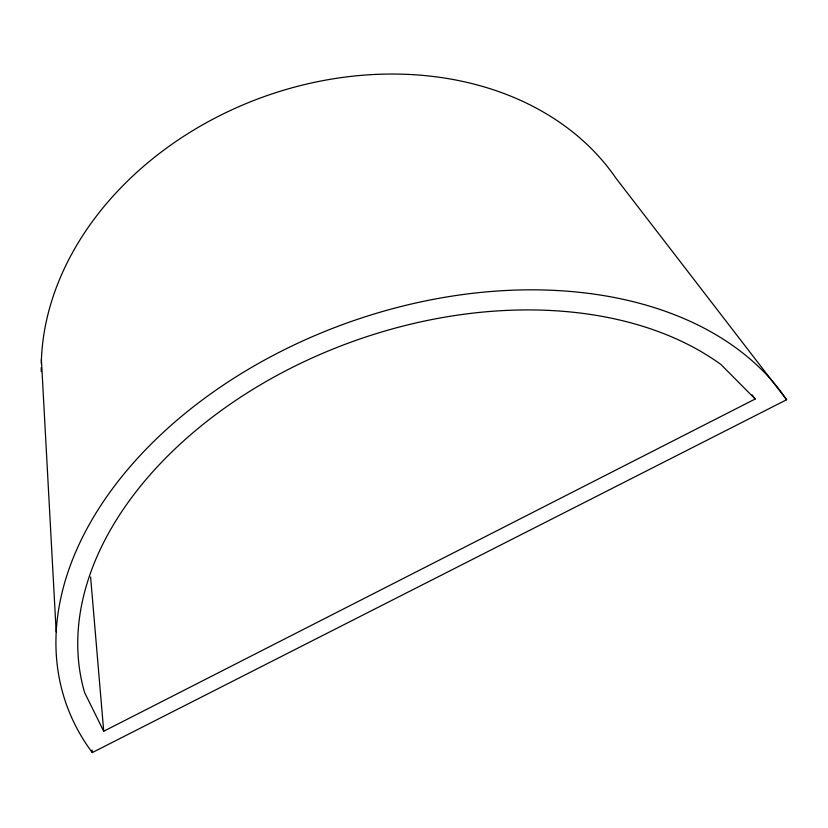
<?xml version="1.0" encoding="UTF-8"?>
<svg xmlns="http://www.w3.org/2000/svg" width="828" height="828" viewBox="0 0 828 828"><rect width="100%" height="100%" fill="white"/><g stroke="black" fill="none" stroke-linecap="round" stroke-linejoin="round"><path stroke-width="1.24" d="M755.188 399.013L720.971 364.517A372.041 250.335 -19.7 0 0 287.171 370.033A372.041 250.335 -19.7 0 0 84.622 692.591L103.717 731.248L755.188 399.013L752.114 394.873M92.084 750.002L92.281 752.58L786.6 399.748L615.804 177.989A311.659 246.402 -20.2 0 0 275.755 92.674A311.659 246.402 -20.2 0 0 41.286 363.575M90.594 576.981L103.717 731.248M41.4 359.611L56.169 631.785M92.281 752.58A393.207 264.981 -19.7 0 1 280.226 351.776A393.207 264.981 -19.7 0 1 786.6 399.748M41.265 371.493A311.659 246.402 -20.2 0 1 41.234 367.539"/></g></svg>
